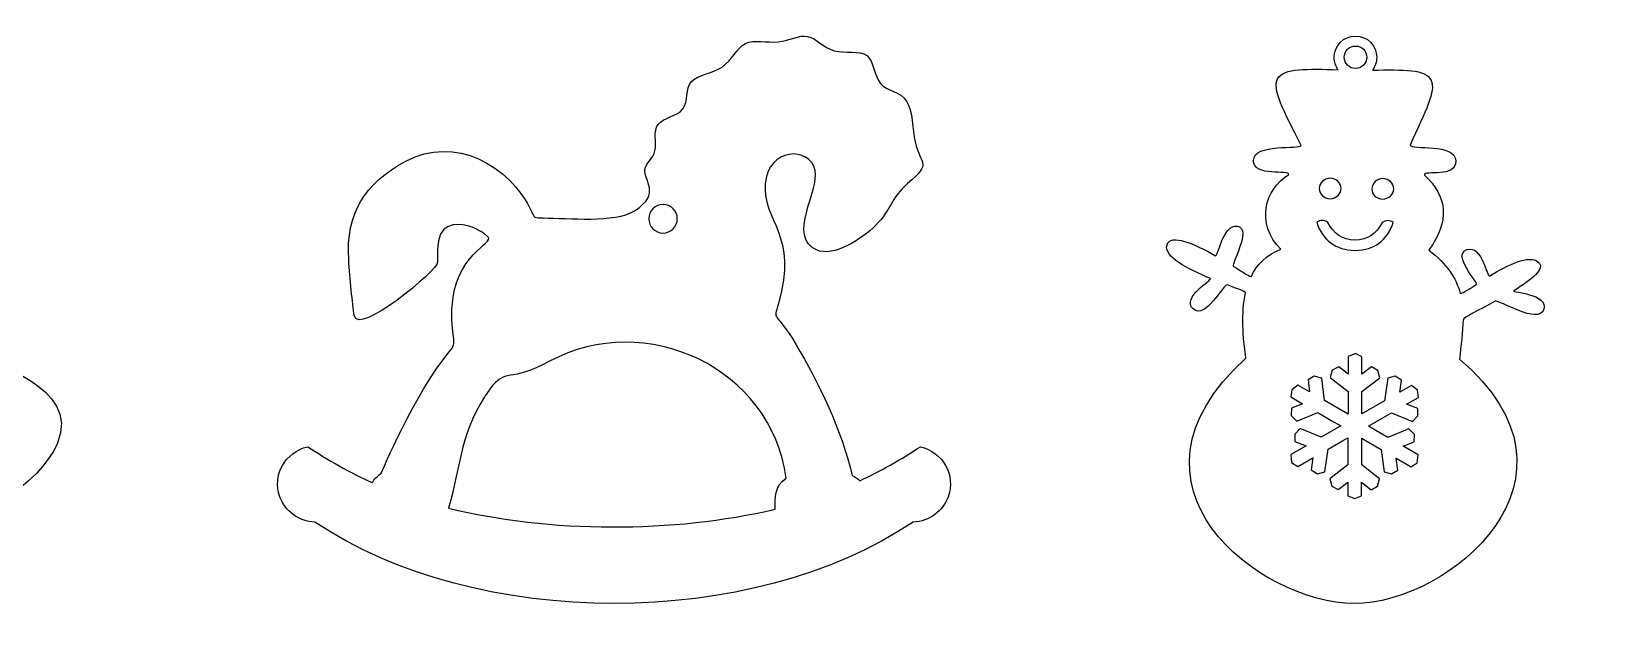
# Model space of a CAD drawing. Header units: centimetres. Extents: x 1 to 126, y -110 to -2.
# Drawn here: x 76.04 to 103.7, y -13 to -2.44 of the extents above; entities that cross this region are included whole.
import ezdxf

# ---------------------------------------------------------------- set-up
doc = ezdxf.new("R2010")
doc.units = ezdxf.units.CM
doc.header["$MEASUREMENT"] = 0
doc.layers.add('layer 1', color=7, linetype='Continuous')

msp = doc.modelspace()

# ---------------------------------------------------------------- linework, layer by layer
at = {"layer": 'layer 1', "color": 250}
for points, knots in [([(76.49626, -9.69034), (76.92281, -8.67041), (75.26195, -8.31546), (75.06598, -8.06542), (75.06598, -8.06542), (74.96246, -7.93334), (75.19654, -7.73563), (74.99068, -7.09965), (74.99068, -7.09965), (74.88785, -6.782), (74.67488, -6.36706), (74.54269, -6.13387), (74.54269, -6.13387), (74.38751, -5.86015), (74.30396, -5.72748), (74.01758, -5.94475), (74.01758, -5.94475), (73.72646, -6.16562), (73.64666, -6.37509), (73.74582, -6.01271), (73.74582, -6.01271), (73.89369, -5.47231), (74.04095, -4.82185), (73.87798, -4.18949), (73.87798, -4.18949), (73.6644, -3.36077), (73.11851, -2.88506), (72.29894, -2.65086), (72.29894, -2.65086), (71.54664, -2.4359), (70.71367, -2.4549), (70.06995, -2.90056), (70.06995, -2.90056), (69.04164, -3.61245), (69.2499, -5.03078), (69.83493, -5.35357), (69.83493, -5.35357), (70.0479, -5.47107), (70.30497, -5.41965), (70.42615, -5.43801), (70.42615, -5.43801), (70.54731, -5.45637), (70.53264, -5.54451), (70.30497, -5.67672), (70.30497, -5.67672), (69.67251, -6.04394), (68.95835, -6.16379), (68.51296, -6.98033), (68.51296, -6.98033), (68.08693, -7.76139), (67.95447, -8.83933), (68.05762, -9.72338), (68.05762, -9.72338), (68.13925, -10.42307), (68.36152, -11.22918), (68.82509, -11.68431), (68.82509, -11.68431), (69.29557, -12.14622), (70.07052, -12.30371), (70.76766, -12.35264), (70.76766, -12.35264), (71.18627, -12.38202), (71.61224, -12.36734), (71.90235, -12.36734), (71.90235, -12.36734), (72.19245, -12.36734), (72.34672, -12.38202), (72.47525, -12.32327), (72.47525, -12.32327), (72.60378, -12.26451), (72.7066, -12.13232), (72.75803, -12.03316), (72.75803, -12.03316), (72.80943, -11.93403), (72.80943, -11.86792), (72.91959, -11.94504), (72.91959, -11.94504), (73.02974, -12.02215), (73.25009, -12.24249), (73.51632, -12.37101), (73.51632, -12.37101), (73.91345, -12.56273), (74.56815, -12.60981), (74.82913, -12.24249), (74.82913, -12.24249), (75.03291, -11.95568), (74.95986, -11.54997), (74.71344, -11.3116), (74.71344, -11.3116), (74.47143, -11.0775), (74.20259, -11.10825), (74.59594, -10.99211), (74.59594, -10.99211), (75.13492, -10.83298), (75.62715, -10.71589), (76.06478, -10.28708), (76.06478, -10.28708), (76.24655, -10.10898), (76.4118, -9.89232), (76.49626, -9.69034)], [0, 0, 0, 0, 0.03846154, 0.03846154, 0.03846154, 0.03846154, 0.07692308, 0.07692308, 0.07692308, 0.07692308, 0.11538462, 0.11538462, 0.11538462, 0.11538462, 0.15384615, 0.15384615, 0.15384615, 0.15384615, 0.19230769, 0.19230769, 0.19230769, 0.19230769, 0.23076923, 0.23076923, 0.23076923, 0.23076923, 0.26923077, 0.26923077, 0.26923077, 0.26923077, 0.30769231, 0.30769231, 0.30769231, 0.30769231, 0.34615385, 0.34615385, 0.34615385, 0.34615385, 0.38461538, 0.38461538, 0.38461538, 0.38461538, 0.42307692, 0.42307692, 0.42307692, 0.42307692, 0.46153846, 0.46153846, 0.46153846, 0.46153846, 0.5, 0.5, 0.5, 0.5, 0.53846154, 0.53846154, 0.53846154, 0.53846154, 0.57692308, 0.57692308, 0.57692308, 0.57692308, 0.61538462, 0.61538462, 0.61538462, 0.61538462, 0.65384615, 0.65384615, 0.65384615, 0.65384615, 0.69230769, 0.69230769, 0.69230769, 0.69230769, 0.73076923, 0.73076923, 0.73076923, 0.73076923, 0.76923077, 0.76923077, 0.76923077, 0.76923077, 0.80769231, 0.80769231, 0.80769231, 0.80769231, 0.84615385, 0.84615385, 0.84615385, 0.84615385, 0.88461538, 0.88461538, 0.88461538, 0.88461538, 0.92307692, 0.92307692, 0.92307692, 0.92307692, 1, 1, 1, 1]), ([(88.97247, -5.1301), (89.01862, -4.4827), (89.76299, -4.45273), (89.85548, -4.88719), (89.85548, -4.88719), (89.92984, -5.23656), (89.35424, -6.05317), (89.8798, -6.28699), (89.8798, -6.28699), (90.18432, -6.42247), (90.67485, -6.09156), (90.91608, -5.85646), (90.91608, -5.85646), (91.20828, -5.57168), (91.16986, -5.39155), (91.48284, -5.11809), (91.48284, -5.11809), (91.92609, -4.73082), (91.71286, -4.82247), (91.61765, -4.38401), (91.61765, -4.38401), (91.57002, -4.16463), (91.57692, -3.83173), (91.46498, -3.66297), (91.46498, -3.66297), (91.35306, -3.49419), (91.12232, -3.48957), (91.00695, -3.35624), (91.00695, -3.35624), (90.89157, -3.22288), (90.89157, -2.96082), (90.76372, -2.86217), (90.76372, -2.86217), (90.63587, -2.76352), (90.38018, -2.82824), (90.1884, -2.77585), (90.1884, -2.77585), (89.99663, -2.72342), (89.86878, -2.55386), (89.71989, -2.52302), (89.71989, -2.52302), (89.57099, -2.49219), (89.40105, -2.60011), (89.20304, -2.62015), (89.20304, -2.62015), (89.00504, -2.64017), (88.77898, -2.57236), (88.62461, -2.64865), (88.62461, -2.64865), (88.47026, -2.72496), (88.38762, -2.9454), (88.21379, -3.0641), (88.21379, -3.0641), (88.03995, -3.18278), (87.77489, -3.19973), (87.66966, -3.32229), (87.66966, -3.32229), (87.56442, -3.44484), (87.61898, -3.67299), (87.52153, -3.80095), (87.52153, -3.80095), (87.42409, -3.9289), (87.17463, -3.95665), (87.0842, -4.07381), (87.0842, -4.07381), (86.99375, -4.19098), (87.06237, -4.39754), (87.02963, -4.53938), (87.02963, -4.53938), (86.9969, -4.6812), (86.8628, -4.75828), (86.85032, -4.8708), (86.85032, -4.8708), (86.82873, -5.06567), (87.14986, -5.29867), (86.66722, -5.59873), (86.66722, -5.59873), (86.32047, -5.8143), (85.49866, -5.72418), (85.05606, -5.72418), (85.05606, -5.72418), (84.90769, -5.72418), (84.90769, -5.72418), (84.85417, -5.61114), (84.85417, -5.61114), (84.46199, -4.78276), (83.49724, -4.26291), (82.63812, -4.72123), (82.63812, -4.72123), (81.91258, -5.10829), (81.5803, -5.64469), (81.63104, -6.45294), (81.63104, -6.45294), (81.65295, -6.80167), (81.69672, -7.22979), (81.72834, -7.44386), (81.72834, -7.44386), (81.78359, -7.81773), (83.2012, -6.65349), (83.19762, -6.50344), (83.19762, -6.50344), (83.19185, -6.26386), (83.16943, -5.8888), (83.47249, -5.84684), (83.47249, -5.84684), (83.69245, -5.81639), (83.93766, -5.91798), (84.08549, -6.05369), (84.08549, -6.05369), (84.20886, -6.16697), (83.4827, -6.36555), (83.45058, -7.34043), (83.45058, -7.34043), (83.43215, -7.89948), (83.56708, -7.88458), (83.40437, -8.0812), (83.40437, -8.0812), (82.77912, -8.83678), (82.22715, -10.18884), (82.19487, -10.22873), (82.19487, -10.22873), (82.13218, -10.27556), (82.08327, -10.32885), (82.04595, -10.38638), (82.04595, -10.38638), (81.66261, -10.21563), (81.25236, -9.9807), (80.90778, -9.7553), (80.90778, -9.7553), (80.51085, -9.84899), (80.27878, -10.25718), (80.4165, -10.63513), (80.4165, -10.63513), (80.50781, -10.88573), (80.74768, -11.06843), (81.03364, -11.08394), (81.03364, -11.08394), (83.8962, -12.99537), (88.71962, -12.99537), (91.58218, -11.08394), (91.58218, -11.08394), (91.86814, -11.06843), (92.10801, -10.88573), (92.19932, -10.63513), (92.19932, -10.63513), (92.33704, -10.25718), (92.10497, -9.84899), (91.70804, -9.7553), (91.70804, -9.7553), (91.38878, -9.96414), (90.99571, -10.19101), (90.64188, -10.35407), (90.64188, -10.35407), (90.60416, -10.31428), (90.55897, -10.2821), (90.50538, -10.26014), (90.50538, -10.26014), (90.33394, -9.49752), (89.90412, -8.59674), (89.51979, -7.95855), (89.51979, -7.95855), (89.14195, -7.33111), (89.10806, -7.56187), (89.206, -7.22979), (89.206, -7.22979), (89.56354, -6.01744), (88.92568, -5.78663), (88.97247, -5.1301)], [0, 0, 0, 0, 0.02325581, 0.02325581, 0.02325581, 0.02325581, 0.04651163, 0.04651163, 0.04651163, 0.04651163, 0.06976744, 0.06976744, 0.06976744, 0.06976744, 0.09302326, 0.09302326, 0.09302326, 0.09302326, 0.11627907, 0.11627907, 0.11627907, 0.11627907, 0.13953488, 0.13953488, 0.13953488, 0.13953488, 0.1627907, 0.1627907, 0.1627907, 0.1627907, 0.18604651, 0.18604651, 0.18604651, 0.18604651, 0.20930233, 0.20930233, 0.20930233, 0.20930233, 0.23255814, 0.23255814, 0.23255814, 0.23255814, 0.25581395, 0.25581395, 0.25581395, 0.25581395, 0.27906977, 0.27906977, 0.27906977, 0.27906977, 0.30232558, 0.30232558, 0.30232558, 0.30232558, 0.3255814, 0.3255814, 0.3255814, 0.3255814, 0.34883721, 0.34883721, 0.34883721, 0.34883721, 0.37209302, 0.37209302, 0.37209302, 0.37209302, 0.39534884, 0.39534884, 0.39534884, 0.39534884, 0.41860465, 0.41860465, 0.41860465, 0.41860465, 0.44186047, 0.44186047, 0.44186047, 0.44186047, 0.46511628, 0.46511628, 0.46511628, 0.46511628, 0.48837209, 0.48837209, 0.48837209, 0.48837209, 0.51162791, 0.51162791, 0.51162791, 0.51162791, 0.53488372, 0.53488372, 0.53488372, 0.53488372, 0.55813953, 0.55813953, 0.55813953, 0.55813953, 0.58139535, 0.58139535, 0.58139535, 0.58139535, 0.60465116, 0.60465116, 0.60465116, 0.60465116, 0.62790698, 0.62790698, 0.62790698, 0.62790698, 0.65116279, 0.65116279, 0.65116279, 0.65116279, 0.6744186, 0.6744186, 0.6744186, 0.6744186, 0.69767442, 0.69767442, 0.69767442, 0.69767442, 0.72093023, 0.72093023, 0.72093023, 0.72093023, 0.74418605, 0.74418605, 0.74418605, 0.74418605, 0.76744186, 0.76744186, 0.76744186, 0.76744186, 0.79069767, 0.79069767, 0.79069767, 0.79069767, 0.81395349, 0.81395349, 0.81395349, 0.81395349, 0.8372093, 0.8372093, 0.8372093, 0.8372093, 0.86046512, 0.86046512, 0.86046512, 0.86046512, 0.88372093, 0.88372093, 0.88372093, 0.88372093, 0.90697674, 0.90697674, 0.90697674, 0.90697674, 0.93023256, 0.93023256, 0.93023256, 0.93023256, 0.95348837, 0.95348837, 0.95348837, 0.95348837, 1, 1, 1, 1]), ([(99.35767, -12.5175), (101.02146, -12.52209), (103.70045, -10.31471), (101.21162, -8.21106), (101.21162, -8.21106), (101.24009, -7.9682), (101.27166, -7.73667), (101.2747, -7.51594), (101.2747, -7.51594), (101.27513, -7.48302), (101.54418, -7.35199), (101.84308, -7.19069), (101.84308, -7.19069), (101.90122, -7.15933), (102.61286, -7.61591), (102.69953, -7.33595), (102.69953, -7.33595), (102.7862, -7.05597), (102.12124, -7.03509), (102.17032, -7.0055), (102.17032, -7.0055), (102.48651, -6.81477), (102.73457, -6.61714), (102.60228, -6.50148), (102.60228, -6.50148), (102.44273, -6.36197), (102.06316, -6.55199), (101.74275, -6.74652), (101.74275, -6.74652), (101.70099, -6.77186), (101.60836, -6.18981), (101.34242, -6.28227), (101.34242, -6.28227), (101.07647, -6.37471), (101.54674, -6.86955), (101.51249, -6.89167), (101.51249, -6.89167), (101.34761, -6.9981), (101.23077, -7.07566), (101.22439, -7.05161), (101.22439, -7.05161), (101.15241, -6.7813), (100.99167, -6.5284), (100.67086, -6.29148), (100.67086, -6.29148), (101.04579, -5.78443), (101.00364, -5.34575), (100.59288, -4.96671), (100.59288, -4.96671), (100.58597, -4.87385), (101.15772, -5.02912), (101.14838, -4.71524), (101.14838, -4.71524), (101.13903, -4.4014), (100.3553, -4.52721), (100.34113, -4.4402), (100.34113, -4.4402), (100.61557, -3.84505), (100.7982, -3.48334), (100.71394, -3.30133), (100.71394, -3.30133), (100.6171, -3.0922), (100.22466, -3.11298), (99.67741, -3.1184), (99.67741, -3.1184), (99.72504, -3.05554), (99.75332, -2.97722), (99.75332, -2.89228), (99.75332, -2.89228), (99.75332, -2.68531), (99.58553, -2.51751), (99.37856, -2.51751), (99.37856, -2.51751), (99.17159, -2.51751), (99.0038, -2.68531), (99.0038, -2.89228), (99.0038, -2.89228), (99.0038, -2.97432), (99.03019, -3.0502), (99.07491, -3.11192), (99.07491, -3.11192), (98.53165, -3.09664), (98.11501, -3.07785), (98.00634, -3.27066), (98.00634, -3.27066), (97.90739, -3.44622), (98.10454, -3.82797), (98.42231, -4.4444), (98.42231, -4.4444), (98.41008, -4.51968), (97.57839, -4.40268), (97.58207, -4.70999), (97.58207, -4.70999), (97.58573, -5.01728), (98.21508, -4.86123), (98.20318, -4.9603), (98.20318, -4.9603), (97.78039, -5.2161), (97.6111, -5.82488), (98.06407, -6.27612), (98.06407, -6.27612), (97.80738, -6.37369), (97.64209, -6.5445), (97.53982, -6.75548), (97.53982, -6.75548), (97.53383, -6.76786), (97.406, -6.68605), (97.22748, -6.57687), (97.22748, -6.57687), (97.17641, -6.5456), (97.56286, -5.91643), (97.30024, -5.87073), (97.30024, -5.87073), (97.03764, -5.82503), (96.9614, -6.41808), (96.90876, -6.38844), (96.90876, -6.38844), (96.53541, -6.1784), (96.12269, -5.9936), (96.0569, -6.19657), (96.0569, -6.19657), (95.98868, -6.40699), (96.42425, -6.62662), (96.8246, -6.78997), (96.8246, -6.78997), (96.86557, -6.8067), (96.30122, -7.12935), (96.51643, -7.32604), (96.51643, -7.32604), (96.73165, -7.52274), (97.06138, -6.88274), (97.11409, -6.90252), (97.11409, -6.90252), (97.30614, -6.97462), (97.44571, -7.02455), (97.44196, -7.04118), (97.44196, -7.04118), (97.35975, -7.40393), (97.39504, -7.82724), (97.44862, -8.1954), (97.44862, -8.1954), (94.96896, -10.43336), (97.69389, -12.51291), (99.35767, -12.5175)], [0, 0, 0, 0, 0.02702703, 0.02702703, 0.02702703, 0.02702703, 0.05405405, 0.05405405, 0.05405405, 0.05405405, 0.08108108, 0.08108108, 0.08108108, 0.08108108, 0.10810811, 0.10810811, 0.10810811, 0.10810811, 0.13513514, 0.13513514, 0.13513514, 0.13513514, 0.16216216, 0.16216216, 0.16216216, 0.16216216, 0.18918919, 0.18918919, 0.18918919, 0.18918919, 0.21621622, 0.21621622, 0.21621622, 0.21621622, 0.24324324, 0.24324324, 0.24324324, 0.24324324, 0.27027027, 0.27027027, 0.27027027, 0.27027027, 0.2972973, 0.2972973, 0.2972973, 0.2972973, 0.32432432, 0.32432432, 0.32432432, 0.32432432, 0.35135135, 0.35135135, 0.35135135, 0.35135135, 0.37837838, 0.37837838, 0.37837838, 0.37837838, 0.40540541, 0.40540541, 0.40540541, 0.40540541, 0.43243243, 0.43243243, 0.43243243, 0.43243243, 0.45945946, 0.45945946, 0.45945946, 0.45945946, 0.48648649, 0.48648649, 0.48648649, 0.48648649, 0.51351351, 0.51351351, 0.51351351, 0.51351351, 0.54054054, 0.54054054, 0.54054054, 0.54054054, 0.56756757, 0.56756757, 0.56756757, 0.56756757, 0.59459459, 0.59459459, 0.59459459, 0.59459459, 0.62162162, 0.62162162, 0.62162162, 0.62162162, 0.64864865, 0.64864865, 0.64864865, 0.64864865, 0.67567568, 0.67567568, 0.67567568, 0.67567568, 0.7027027, 0.7027027, 0.7027027, 0.7027027, 0.72972973, 0.72972973, 0.72972973, 0.72972973, 0.75675676, 0.75675676, 0.75675676, 0.75675676, 0.78378378, 0.78378378, 0.78378378, 0.78378378, 0.81081081, 0.81081081, 0.81081081, 0.81081081, 0.83783784, 0.83783784, 0.83783784, 0.83783784, 0.86486486, 0.86486486, 0.86486486, 0.86486486, 0.89189189, 0.89189189, 0.89189189, 0.89189189, 0.91891892, 0.91891892, 0.91891892, 0.91891892, 0.94594595, 0.94594595, 0.94594595, 0.94594595, 1, 1, 1, 1]), ([(99.37856, -3.09072), (99.48816, -3.09072), (99.577, -3.00188), (99.577, -2.89228), (99.577, -2.89228), (99.577, -2.78268), (99.48816, -2.69383), (99.37856, -2.69383), (99.37856, -2.69383), (99.26896, -2.69383), (99.18012, -2.78268), (99.18012, -2.89228), (99.18012, -2.89228), (99.18012, -3.00188), (99.26896, -3.09072), (99.37856, -3.09072)], [0, 0, 0, 0, 0.2, 0.2, 0.2, 0.2, 0.4, 0.4, 0.4, 0.4, 0.6, 0.6, 0.6, 0.6, 1, 1, 1, 1]), ([(99.12681, -5.20523), (99.12654, -5.30445), (99.03991, -5.38464), (98.93332, -5.38434), (98.93332, -5.38434), (98.82673, -5.38406), (98.74053, -5.30339), (98.74081, -5.20416), (98.74081, -5.20416), (98.74109, -5.10493), (98.82772, -5.02475), (98.93431, -5.02506), (98.93431, -5.02506), (99.0409, -5.02533), (99.1271, -5.10602), (99.12681, -5.20523)], [0, 0, 0, 0, 0.2, 0.2, 0.2, 0.2, 0.4, 0.4, 0.4, 0.4, 0.6, 0.6, 0.6, 0.6, 1, 1, 1, 1]), ([(99.85929, -5.39009), (99.7527, -5.3898), (99.6665, -5.30913), (99.66677, -5.20992), (99.66677, -5.20992), (99.66704, -5.1107), (99.75369, -5.0305), (99.86027, -5.03078), (99.86027, -5.03078), (99.96685, -5.03108), (100.05305, -5.11175), (100.05277, -5.21097), (100.05277, -5.21097), (100.0525, -5.31019), (99.96588, -5.39039), (99.85929, -5.39009)], [0, 0, 0, 0, 0.2, 0.2, 0.2, 0.2, 0.4, 0.4, 0.4, 0.4, 0.6, 0.6, 0.6, 0.6, 1, 1, 1, 1]), ([(87.17192, -5.48625), (87.31078, -5.48625), (87.42333, -5.59881), (87.42333, -5.73766), (87.42333, -5.73766), (87.42333, -5.87652), (87.31078, -5.98907), (87.17192, -5.98907), (87.17192, -5.98907), (87.03307, -5.98907), (86.92051, -5.87652), (86.92051, -5.73766), (86.92051, -5.73766), (86.92051, -5.59881), (87.03307, -5.48625), (87.17192, -5.48625)], [0, 0, 0, 0, 0.2, 0.2, 0.2, 0.2, 0.4, 0.4, 0.4, 0.4, 0.6, 0.6, 0.6, 0.6, 1, 1, 1, 1]), ([(99.36773, -6.29501), (99.02846, -6.28605), (98.80429, -6.12072), (98.69521, -5.79897), (98.69521, -5.79897), (98.7568, -5.75598), (98.82288, -5.75703), (98.8934, -5.80217), (98.8934, -5.80217), (98.98998, -6.00403), (99.1502, -6.10873), (99.37018, -6.11565), (99.37018, -6.11565), (99.59018, -6.10994), (99.749, -6.00643), (99.8467, -5.8051), (99.8467, -5.8051), (99.91746, -5.76037), (99.98354, -5.75969), (100.04491, -5.80301), (100.04491, -5.80301), (99.93471, -6.12222), (99.71165, -6.2863), (99.3757, -6.2952), (99.3757, -6.2952), (99.37305, -6.29514), (99.37041, -6.29509), (99.36773, -6.29501)], [0, 0, 0, 0, 0.125, 0.125, 0.125, 0.125, 0.25, 0.25, 0.25, 0.25, 0.375, 0.375, 0.375, 0.375, 0.5, 0.5, 0.5, 0.5, 0.625, 0.625, 0.625, 0.625, 0.75, 0.75, 0.75, 0.75, 1, 1, 1, 1]), ([(89.34156, -10.30942), (89.13037, -10.45829), (89.14739, -10.64703), (89.14739, -10.85543), (89.14739, -10.85543), (87.35557, -11.27926), (85.1729, -11.2732), (83.39238, -10.83723), (83.39238, -10.83723), (83.6071, -10.06191), (83.60655, -9.44928), (84.11711, -8.74262), (84.11711, -8.74262), (84.39681, -8.35549), (84.45906, -8.63627), (85.17283, -8.24957), (85.17283, -8.24957), (86.86145, -7.33468), (89.08518, -8.36765), (89.34156, -10.30942)], [0, 0, 0, 0, 0.16666667, 0.16666667, 0.16666667, 0.16666667, 0.33333333, 0.33333333, 0.33333333, 0.33333333, 0.5, 0.5, 0.5, 0.5, 0.66666667, 0.66666667, 0.66666667, 0.66666667, 1, 1, 1, 1]), ([(99.37883, -8.11129), (99.37883, -8.11129), (99.49354, -8.16804), (99.49354, -8.16804), (99.49354, -8.16804), (99.49354, -8.16804), (99.49267, -8.47698), (99.49267, -8.47698), (99.49267, -8.47698), (99.49267, -8.47698), (99.6601, -8.34758), (99.6601, -8.34758), (99.6601, -8.34758), (99.6601, -8.34758), (99.77422, -8.40883), (99.77422, -8.40883), (99.77422, -8.40883), (99.77422, -8.40883), (99.80876, -8.53998), (99.80876, -8.53998), (99.80876, -8.53998), (99.80876, -8.53998), (99.49183, -8.78458), (99.49183, -8.78458), (99.49183, -8.78458), (99.49183, -8.78458), (99.49075, -9.17617), (99.49075, -9.17617), (99.49075, -9.17617), (99.49075, -9.17617), (99.89189, -8.94523), (99.89189, -8.94523), (99.89189, -8.94523), (99.89189, -8.94523), (99.94765, -8.54879), (99.94765, -8.54879), (99.94765, -8.54879), (99.94765, -8.54879), (100.07872, -8.51387), (100.07872, -8.51387), (100.07872, -8.51387), (100.07872, -8.51387), (100.18843, -8.58268), (100.18843, -8.58268), (100.18843, -8.58268), (100.18843, -8.58268), (100.15886, -8.79291), (100.15886, -8.79291), (100.15886, -8.79291), (100.15886, -8.79291), (100.36612, -8.67398), (100.36612, -8.67398), (100.36612, -8.67398), (100.36612, -8.67398), (100.47148, -8.75674), (100.47148, -8.75674), (100.47148, -8.75674), (100.47148, -8.75674), (100.48713, -8.88487), (100.48713, -8.88487), (100.48713, -8.88487), (100.48713, -8.88487), (100.28069, -9.00331), (100.28069, -9.00331), (100.28069, -9.00331), (100.28069, -9.00331), (100.47566, -9.0833), (100.47566, -9.0833), (100.47566, -9.0833), (100.47566, -9.0833), (100.47969, -9.21275), (100.47969, -9.21275), (100.47969, -9.21275), (100.47969, -9.21275), (100.3834, -9.30822), (100.3834, -9.30822), (100.3834, -9.30822), (100.3834, -9.30822), (100.01357, -9.15654), (100.01357, -9.15654), (100.01357, -9.15654), (100.01357, -9.15654), (99.61531, -9.38501), (99.61531, -9.38501), (99.61531, -9.38501), (99.61531, -9.38501), (99.60616, -9.39026), (99.60616, -9.39026), (99.60616, -9.39026), (99.60616, -9.39026), (99.73678, -9.46618), (99.73678, -9.46618), (99.73678, -9.46618), (99.73678, -9.46618), (99.9511, -9.5906), (99.9511, -9.5906), (99.9511, -9.5906), (99.9511, -9.5906), (100.32232, -9.44071), (100.32232, -9.44071), (100.32232, -9.44071), (100.32232, -9.44071), (100.4181, -9.53675), (100.4181, -9.53675), (100.4181, -9.53675), (100.4181, -9.53675), (100.41335, -9.66616), (100.41335, -9.66616), (100.41335, -9.66616), (100.41335, -9.66616), (100.21725, -9.74533), (100.21725, -9.74533), (100.21725, -9.74533), (100.21725, -9.74533), (100.4843, -9.9005), (100.4843, -9.9005), (100.4843, -9.9005), (100.4843, -9.9005), (100.46863, -10.03975), (100.46863, -10.03975), (100.46863, -10.03975), (100.46863, -10.03975), (100.36216, -10.11071), (100.36216, -10.11071), (100.36216, -10.11071), (100.36216, -10.11071), (100.09504, -9.95549), (100.09504, -9.95549), (100.09504, -9.95549), (100.09504, -9.95549), (100.12337, -10.16517), (100.12337, -10.16517), (100.12337, -10.16517), (100.12337, -10.16517), (100.01326, -10.23339), (100.01326, -10.23339), (100.01326, -10.23339), (100.01326, -10.23339), (99.88244, -10.19773), (99.88244, -10.19773), (99.88244, -10.19773), (99.88244, -10.19773), (99.82906, -9.80097), (99.82906, -9.80097), (99.82906, -9.80097), (99.82906, -9.80097), (99.56781, -9.64917), (99.56781, -9.64917), (99.56781, -9.64917), (99.56781, -9.64917), (99.48958, -9.60371), (99.48958, -9.60371), (99.48958, -9.60371), (99.48958, -9.60371), (99.48828, -10.07448), (99.48828, -10.07448), (99.48828, -10.07448), (99.48828, -10.07448), (99.8032, -10.32062), (99.8032, -10.32062), (99.8032, -10.32062), (99.8032, -10.32062), (99.76796, -10.45156), (99.76796, -10.45156), (99.76796, -10.45156), (99.76796, -10.45156), (99.6535, -10.51217), (99.6535, -10.51217), (99.6535, -10.51217), (99.6535, -10.51217), (99.48743, -10.38238), (99.48743, -10.38238), (99.48743, -10.38238), (99.48743, -10.38238), (99.48678, -10.62037), (99.48678, -10.62037), (99.48678, -10.62037), (99.48678, -10.62037), (99.36773, -10.67026), (99.36773, -10.67026), (99.36773, -10.67026), (99.36773, -10.67026), (99.24365, -10.61969), (99.24365, -10.61969), (99.24365, -10.61969), (99.24365, -10.61969), (99.24431, -10.38074), (99.24431, -10.38074), (99.24431, -10.38074), (99.24431, -10.38074), (99.07632, -10.51056), (99.07632, -10.51056), (99.07632, -10.51056), (99.07632, -10.51056), (98.96221, -10.44931), (98.96221, -10.44931), (98.96221, -10.44931), (98.96221, -10.44931), (98.92768, -10.31816), (98.92768, -10.31816), (98.92768, -10.31816), (98.92768, -10.31816), (99.24515, -10.07429), (99.24515, -10.07429), (99.24515, -10.07429), (99.24515, -10.07429), (99.24647, -9.5966), (99.24647, -9.5966), (99.24647, -9.5966), (99.24647, -9.5966), (99.15241, -9.65056), (99.15241, -9.65056), (99.15241, -9.65056), (99.15241, -9.65056), (98.89498, -9.79844), (98.89498, -9.79844), (98.89498, -9.79844), (98.89498, -9.79844), (98.83918, -10.19486), (98.83918, -10.19486), (98.83918, -10.19486), (98.83918, -10.19486), (98.70815, -10.2298), (98.70815, -10.2298), (98.70815, -10.2298), (98.70815, -10.2298), (98.5984, -10.16098), (98.5984, -10.16098), (98.5984, -10.16098), (98.5984, -10.16098), (98.6279, -9.95145), (98.6279, -9.95145), (98.6279, -9.95145), (98.6279, -9.95145), (98.35993, -10.1052), (98.35993, -10.1052), (98.35993, -10.1052), (98.35993, -10.1052), (98.25386, -10.03366), (98.25386, -10.03366), (98.25386, -10.03366), (98.25386, -10.03366), (98.23895, -9.89431), (98.23895, -9.89431), (98.23895, -9.89431), (98.23895, -9.89431), (98.50684, -9.74063), (98.50684, -9.74063), (98.50684, -9.74063), (98.50684, -9.74063), (98.31119, -9.66036), (98.31119, -9.66036), (98.31119, -9.66036), (98.31119, -9.66036), (98.30718, -9.53094), (98.30718, -9.53094), (98.30718, -9.53094), (98.30718, -9.53094), (98.40346, -9.43541), (98.40346, -9.43541), (98.40346, -9.43541), (98.40346, -9.43541), (98.7738, -9.58748), (98.7738, -9.58748), (98.7738, -9.58748), (98.7738, -9.58748), (99.1199, -9.38892), (99.1199, -9.38892), (99.1199, -9.38892), (99.1199, -9.38892), (98.94987, -9.29012), (98.94987, -9.29012), (98.94987, -9.29012), (98.94987, -9.29012), (98.71377, -9.15296), (98.71377, -9.15296), (98.71377, -9.15296), (98.71377, -9.15296), (98.34311, -9.30261), (98.34311, -9.30261), (98.34311, -9.30261), (98.34311, -9.30261), (98.24736, -9.20661), (98.24736, -9.20661), (98.24736, -9.20661), (98.24736, -9.20661), (98.25209, -9.07717), (98.25209, -9.07717), (98.25209, -9.07717), (98.25209, -9.07717), (98.44751, -8.99826), (98.44751, -8.99826), (98.44751, -8.99826), (98.44751, -8.99826), (98.24174, -8.87869), (98.24174, -8.87869), (98.24174, -8.87869), (98.24174, -8.87869), (98.25807, -8.75067), (98.25807, -8.75067), (98.25807, -8.75067), (98.25807, -8.75067), (98.36388, -8.66847), (98.36388, -8.66847), (98.36388, -8.66847), (98.36388, -8.66847), (98.5705, -8.78854), (98.5705, -8.78854), (98.5705, -8.78854), (98.5705, -8.78854), (98.54208, -8.57815), (98.54208, -8.57815), (98.54208, -8.57815), (98.54208, -8.57815), (98.65217, -8.50994), (98.65217, -8.50994), (98.65217, -8.50994), (98.65217, -8.50994), (98.78302, -8.54558), (98.78302, -8.54558), (98.78302, -8.54558), (98.78302, -8.54558), (98.83546, -8.94248), (98.83546, -8.94248), (98.83546, -8.94248), (98.83546, -8.94248), (99.24761, -9.18195), (99.24761, -9.18195), (99.24761, -9.18195), (99.24761, -9.18195), (99.24866, -8.78406), (99.24866, -8.78406), (99.24866, -8.78406), (99.24866, -8.78406), (98.93321, -8.53753), (98.93321, -8.53753), (98.93321, -8.53753), (98.93321, -8.53753), (98.96847, -8.40658), (98.96847, -8.40658), (98.96847, -8.40658), (98.96847, -8.40658), (99.08294, -8.34597), (99.08294, -8.34597), (99.08294, -8.34597), (99.08294, -8.34597), (99.24955, -8.4762), (99.24955, -8.4762), (99.24955, -8.4762), (99.24955, -8.4762), (99.2504, -8.16736), (99.2504, -8.16736), (99.2504, -8.16736), (99.2504, -8.16736), (99.37883, -8.11129), (99.37883, -8.11129)], [0, 0, 0, 0, 0.01111111, 0.01111111, 0.01111111, 0.01111111, 0.02222222, 0.02222222, 0.02222222, 0.02222222, 0.03333333, 0.03333333, 0.03333333, 0.03333333, 0.04444444, 0.04444444, 0.04444444, 0.04444444, 0.05555556, 0.05555556, 0.05555556, 0.05555556, 0.06666667, 0.06666667, 0.06666667, 0.06666667, 0.07777778, 0.07777778, 0.07777778, 0.07777778, 0.08888889, 0.08888889, 0.08888889, 0.08888889, 0.1, 0.1, 0.1, 0.1, 0.11111111, 0.11111111, 0.11111111, 0.11111111, 0.12222222, 0.12222222, 0.12222222, 0.12222222, 0.13333333, 0.13333333, 0.13333333, 0.13333333, 0.14444444, 0.14444444, 0.14444444, 0.14444444, 0.15555556, 0.15555556, 0.15555556, 0.15555556, 0.16666667, 0.16666667, 0.16666667, 0.16666667, 0.17777778, 0.17777778, 0.17777778, 0.17777778, 0.18888889, 0.18888889, 0.18888889, 0.18888889, 0.2, 0.2, 0.2, 0.2, 0.21111111, 0.21111111, 0.21111111, 0.21111111, 0.22222222, 0.22222222, 0.22222222, 0.22222222, 0.23333333, 0.23333333, 0.23333333, 0.23333333, 0.24444444, 0.24444444, 0.24444444, 0.24444444, 0.25555556, 0.25555556, 0.25555556, 0.25555556, 0.26666667, 0.26666667, 0.26666667, 0.26666667, 0.27777778, 0.27777778, 0.27777778, 0.27777778, 0.28888889, 0.28888889, 0.28888889, 0.28888889, 0.3, 0.3, 0.3, 0.3, 0.31111111, 0.31111111, 0.31111111, 0.31111111, 0.32222222, 0.32222222, 0.32222222, 0.32222222, 0.33333333, 0.33333333, 0.33333333, 0.33333333, 0.34444444, 0.34444444, 0.34444444, 0.34444444, 0.35555556, 0.35555556, 0.35555556, 0.35555556, 0.36666667, 0.36666667, 0.36666667, 0.36666667, 0.37777778, 0.37777778, 0.37777778, 0.37777778, 0.38888889, 0.38888889, 0.38888889, 0.38888889, 0.4, 0.4, 0.4, 0.4, 0.41111111, 0.41111111, 0.41111111, 0.41111111, 0.42222222, 0.42222222, 0.42222222, 0.42222222, 0.43333333, 0.43333333, 0.43333333, 0.43333333, 0.44444444, 0.44444444, 0.44444444, 0.44444444, 0.45555556, 0.45555556, 0.45555556, 0.45555556, 0.46666667, 0.46666667, 0.46666667, 0.46666667, 0.47777778, 0.47777778, 0.47777778, 0.47777778, 0.48888889, 0.48888889, 0.48888889, 0.48888889, 0.5, 0.5, 0.5, 0.5, 0.51111111, 0.51111111, 0.51111111, 0.51111111, 0.52222222, 0.52222222, 0.52222222, 0.52222222, 0.53333333, 0.53333333, 0.53333333, 0.53333333, 0.54444444, 0.54444444, 0.54444444, 0.54444444, 0.55555556, 0.55555556, 0.55555556, 0.55555556, 0.56666667, 0.56666667, 0.56666667, 0.56666667, 0.57777778, 0.57777778, 0.57777778, 0.57777778, 0.58888889, 0.58888889, 0.58888889, 0.58888889, 0.6, 0.6, 0.6, 0.6, 0.61111111, 0.61111111, 0.61111111, 0.61111111, 0.62222222, 0.62222222, 0.62222222, 0.62222222, 0.63333333, 0.63333333, 0.63333333, 0.63333333, 0.64444444, 0.64444444, 0.64444444, 0.64444444, 0.65555556, 0.65555556, 0.65555556, 0.65555556, 0.66666667, 0.66666667, 0.66666667, 0.66666667, 0.67777778, 0.67777778, 0.67777778, 0.67777778, 0.68888889, 0.68888889, 0.68888889, 0.68888889, 0.7, 0.7, 0.7, 0.7, 0.71111111, 0.71111111, 0.71111111, 0.71111111, 0.72222222, 0.72222222, 0.72222222, 0.72222222, 0.73333333, 0.73333333, 0.73333333, 0.73333333, 0.74444444, 0.74444444, 0.74444444, 0.74444444, 0.75555556, 0.75555556, 0.75555556, 0.75555556, 0.76666667, 0.76666667, 0.76666667, 0.76666667, 0.77777778, 0.77777778, 0.77777778, 0.77777778, 0.78888889, 0.78888889, 0.78888889, 0.78888889, 0.8, 0.8, 0.8, 0.8, 0.81111111, 0.81111111, 0.81111111, 0.81111111, 0.82222222, 0.82222222, 0.82222222, 0.82222222, 0.83333333, 0.83333333, 0.83333333, 0.83333333, 0.84444444, 0.84444444, 0.84444444, 0.84444444, 0.85555556, 0.85555556, 0.85555556, 0.85555556, 0.86666667, 0.86666667, 0.86666667, 0.86666667, 0.87777778, 0.87777778, 0.87777778, 0.87777778, 0.88888889, 0.88888889, 0.88888889, 0.88888889, 0.9, 0.9, 0.9, 0.9, 0.91111111, 0.91111111, 0.91111111, 0.91111111, 0.92222222, 0.92222222, 0.92222222, 0.92222222, 0.93333333, 0.93333333, 0.93333333, 0.93333333, 0.94444444, 0.94444444, 0.94444444, 0.94444444, 0.95555556, 0.95555556, 0.95555556, 0.95555556, 0.96666667, 0.96666667, 0.96666667, 0.96666667, 0.97777778, 0.97777778, 0.97777778, 0.97777778, 1, 1, 1, 1])]:
    msp.add_open_spline(points, degree=3, knots=knots, dxfattribs=at)

doc.saveas('drawing.dxf')
